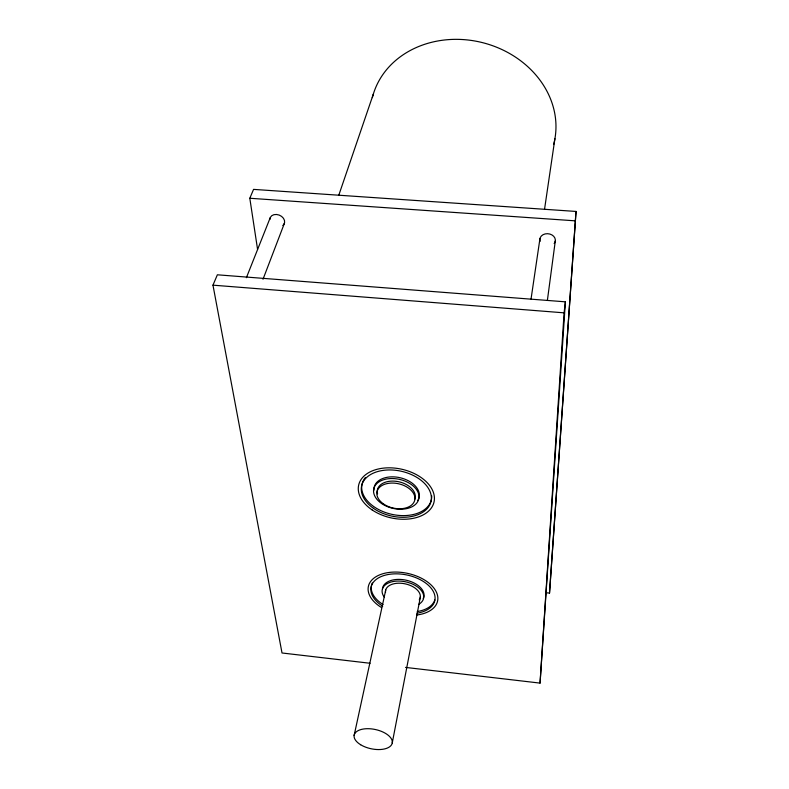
<?xml version="1.0" encoding="UTF-8"?>
<svg xmlns="http://www.w3.org/2000/svg" width="789" height="789" viewBox="0 0 789 789"><rect width="100%" height="100%" fill="white"/><g stroke="black" fill="none" stroke-linecap="round" stroke-linejoin="round"><path stroke-width="1.18" d="M405.526 667.405L540.051 683.106L564.096 312.838L565.397 301.832L217.369 274.799L212.971 285.164L282.018 652.986L370.071 663.263M565.397 301.832L540.051 683.106M545.83 592.707L549.509 593.101L576.029 211.442L253.565 189.38L249.807 198.256L257.569 249.354M576.029 211.442L549.509 593.101M547.379 300.412L555.278 241.128M531.046 299.051L539.932 238.732M544.538 209.302L554.914 138.677M392.251 742.952L420.438 596.652M354.113 735.516L385.732 590.014M338.816 195.139L373.315 94.147M263.003 279.276L284.316 223.553M246.385 277.708L270.252 217.636M249.807 198.256L574.925 220.812M212.971 285.164L564.096 312.838M540.149 241.316A7.772 6.194 6.2 0 1 547.517 233.692A7.772 6.194 6.2 0 1 555.111 241.759M554.864 242.371A7.772 6.194 6.2 0 1 554.144 243.505M269.927 219.441A7.624 5.809 23.3 0 1 279.148 215.062A7.624 5.809 23.3 0 1 283.695 224.599M283.281 225.062A7.624 5.809 23.3 0 1 282.797 225.476M372.349 97.629A93.625 80.212 14.6 0 1 483.174 42.803A93.625 80.212 14.6 0 1 553.622 144.545M382.695 606.199A32.566 19.222 11.8 0 1 381.265 576.522A32.566 19.222 11.8 0 1 429.551 586.414A32.566 19.222 11.8 0 1 416.908 613.211M434.828 599.965A32.527 19.232 11.8 0 1 417.233 611.544M383.059 604.542A32.527 19.232 11.8 0 1 372.27 583.051M382.478 588.88A21.096 12.476 11.8 0 1 406.759 580.329A21.096 12.476 11.8 0 1 423.22 598.545M384.342 597.224A21.116 12.466 11.8 0 1 391.117 581.996A21.116 12.466 11.8 0 1 418.367 587.578A21.116 12.466 11.8 0 1 418.811 604.285M385.515 592.549A17.683 10.435 11.8 0 1 405.329 583.88A17.683 10.435 11.8 0 1 419.245 599.926M381.59 607.589A35.377 20.879 11.8 0 1 379.42 574.964A35.377 20.879 11.8 0 1 432.323 586.207A35.377 20.879 11.8 0 1 416.622 615.035M431.711 495.847A35.515 22.93 12.6 0 1 389.135 513.669A35.515 22.93 12.6 0 1 365.346 477.582M373.986 490.147A23.029 14.873 12.6 0 1 400.388 477.799A23.029 14.873 12.6 0 1 417.677 500.581M377.566 493.924A19.311 12.446 12.6 0 1 396.847 481.408A19.311 12.446 12.6 0 1 414.698 499.447M373.513 508.353A35.554 22.92 12.6 0 0 430.784 502.327A35.554 22.92 12.6 0 0 384.687 470.205A35.554 22.92 12.6 0 0 373.513 508.353M381.6 503.52A23.059 14.863 12.6 0 0 418.653 499.437A23.059 14.863 12.6 0 0 388.573 478.716A23.059 14.863 12.6 0 0 381.6 503.52M372.171 509.96A38.622 24.903 12.6 0 0 433.911 502.504A38.622 24.903 12.6 0 0 382.961 468.183A38.622 24.903 12.6 0 0 372.171 509.96M383.178 503.698A19.34 12.446 12.6 0 0 414.541 500.887A19.34 12.446 12.6 0 0 389.914 483.164A19.34 12.446 12.6 0 0 383.178 503.698M360.642 744.737A19.439 9.853 11.9 0 0 391.975 743.948A19.439 9.853 11.9 0 0 366.984 728.701A19.439 9.853 11.9 0 0 360.642 744.737"/></g></svg>
